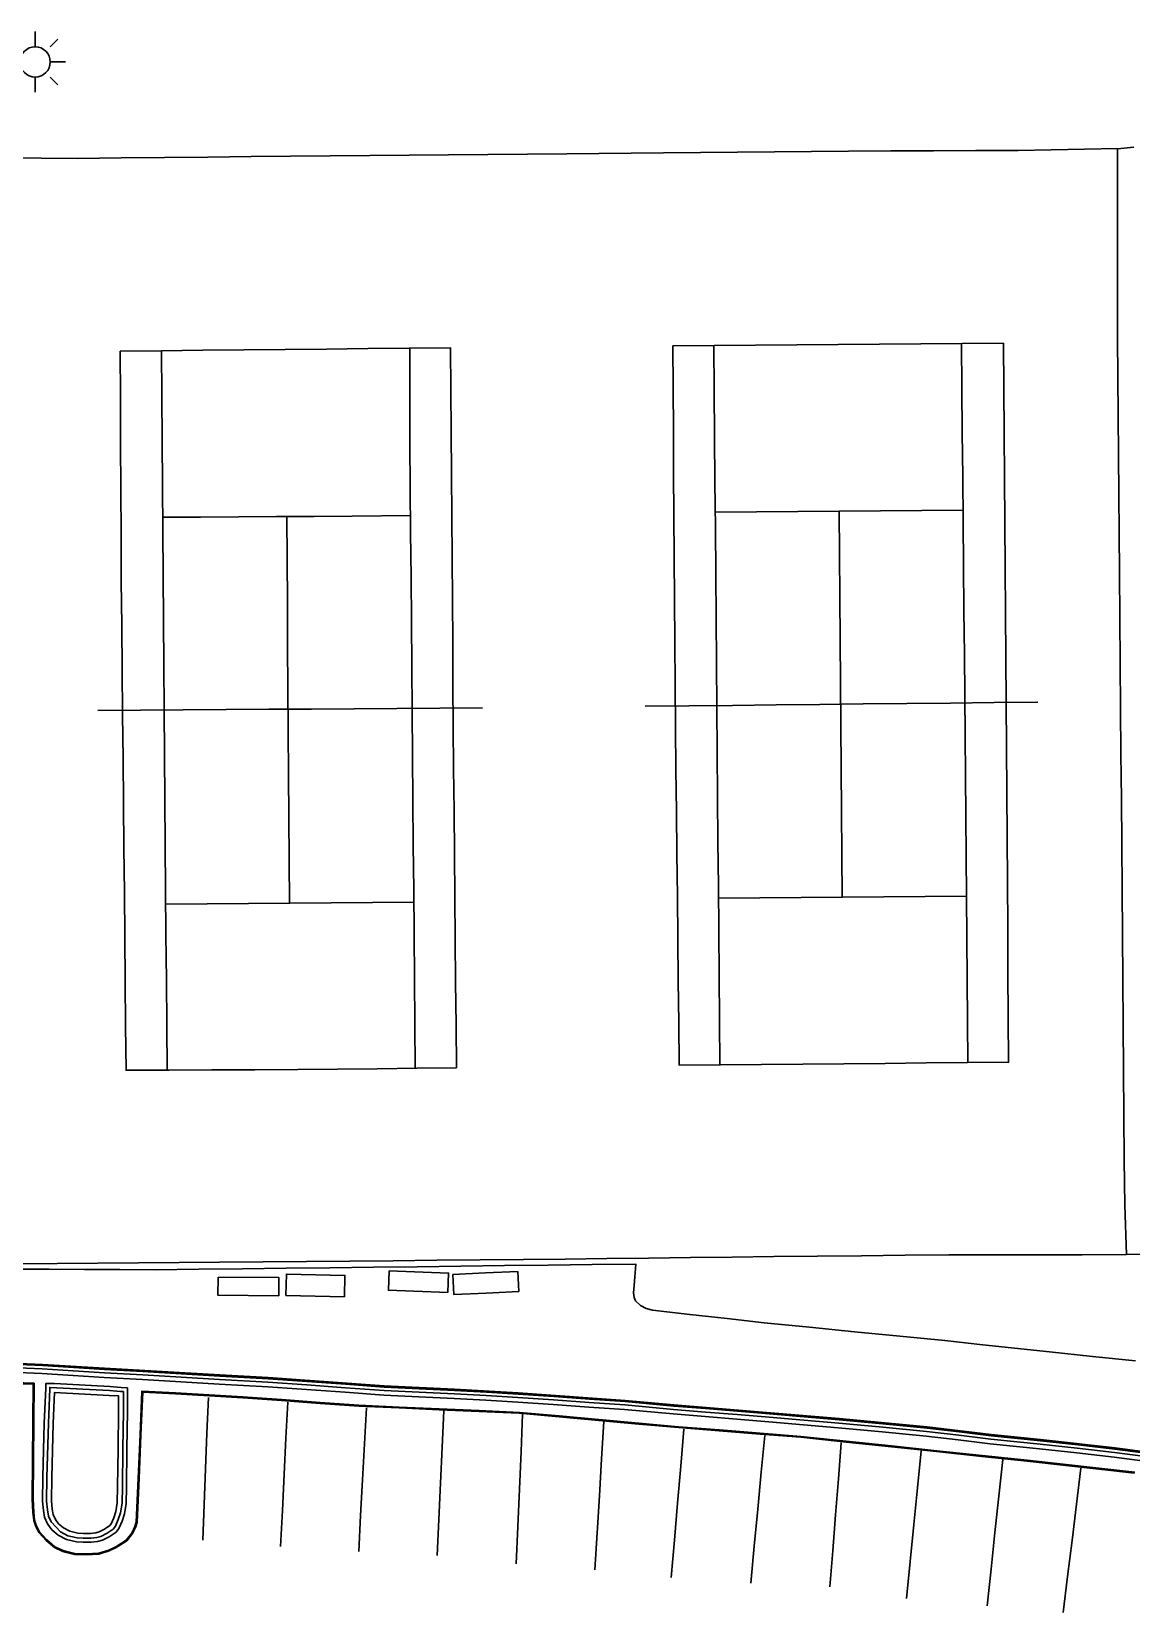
# Model space of a CAD drawing. Header units: feet. Extents: x 3174203 to 3175581, y 1715832 to 1717426.
# Drawn here: x 3174310.2 to 3174429.3, y 1716020.9 to 1716192 of the extents above; entities that cross this region are included whole.
import ezdxf

# ---------------------------------------------------------------- set-up
doc = ezdxf.new("R2010")
doc.units = ezdxf.units.FT
doc.header["$MEASUREMENT"] = 0
for name, color, linetype, lineweight in [('BACK_OF_CURB', 5, 'Continuous', 30), ('BOTTOM_OF_CURB', 3, 'Continuous', 30), ('FOOT_PATH', 2, 'Continuous', 30), ('GUTTER', 30, 'Continuous', 30), ('LIGHT_POLE', 5, 'Continuous', 30), ('TOP_OF_CURB', 1, 'Continuous', 30)]:
    doc.layers.add(name, color=color, linetype=linetype, lineweight=lineweight)
for name, color, linetype, lineweight, true_color in [('FENCE', 201, 'Continuous', 30, 0xe39cff), ('MISCELLANEOUS', 225, 'Continuous', 30, 0x9c5f7c), ('PARKING_PAINT_STRIPE', 254, 'Continuous', 30, 0xffbaf6), ('PAVED_PARKING', 191, 'Continuous', 30, 0xbaa8ff), ('TENNIS_COURT', 254, 'Continuous', 30, 0xceffb5)]:
    doc.layers.add(name, color=color, linetype=linetype, lineweight=lineweight, true_color=true_color)

# ---------------------------------------------------------------- blocks, each defined once
blk = doc.blocks.new('SYM205')
at = {"lineweight": -2}
for p, q in [((-0.25, 0.25), (-0.375, 0.375)), ((0, 0.25), (0, 0.5)), ((0.25, 0.25), (0.375, 0.375)), ((0.25, 0), (0.5, 0)), ((-0.25, -0.25), (-0.375, -0.375)), ((0, -0.25), (0, -0.5)), ((0.25, -0.25), (0.375, -0.375))]:
    blk.add_line(p, q, dxfattribs=at)
at = {"lineweight": -2, "flags": 128}
blk.add_lwpolyline([(-0.5, 0), (-0.25, 0, 1), (0.25, 0, 1), (-0.25, 0)], format="xyb", dxfattribs=at)
blk = doc.blocks.new('SYM205_1')
at = {"layer": 'LIGHT_POLE', "ltscale": 0.25, "xscale": 26.246667, "yscale": 26.246667, "zscale": 26.246667}
blk.add_blockref('SYM205', (0, 0), dxfattribs=at)
blk = doc.blocks.new('SYM003')
at = {"layer": 'LIGHT_POLE', "ltscale": 0.25, "xscale": 0.5, "yscale": 0.5, "zscale": 0.5}
blk.add_blockref('SYM205_1', (0, 0), dxfattribs=at)

msp = doc.modelspace()

# ---------------------------------------------------------------- linework, layer by layer
at = {"layer": 'BACK_OF_CURB'}
msp.add_polyline3d([(3174308.007993, 1716047.751223, 5244.161), (3174311.398484, 1716047.60827, 5244.144), (3174314.767908, 1716047.404396, 5244.129), (3174318.128447, 1716047.20106, 5244.108), (3174322.283331, 1716046.959096, 5244.049), (3174326.439193, 1716046.717075, 5243.997032), (3174330.593259, 1716046.475158, 5243.949532), (3174335.844871, 1716046.191213, 5243.895146), (3174340.040945, 1716045.888122, 5243.848339), (3174344.229206, 1716045.585596, 5243.802957), (3174348.407091, 1716045.283819, 5243.758421), (3174352.207885, 1716045.10095, 5243.721363), (3174356.022812, 1716044.917402, 5243.688195), (3174359.46745, 1716044.721782, 5243.654068), (3174362.913963, 1716044.526056, 5243.615503), (3174366.774269, 1716044.256477, 5243.57142), (3174370.628963, 1716043.98729, 5243.523), (3174374.493016, 1716043.71745, 5243.471715), (3174379.768436, 1716043.23398, 5243.406725), (3174383.212002, 1716042.949056, 5243.360293), (3174386.659379, 1716042.663817, 5243.31322), (3174390.106773, 1716042.378576, 5243.26962), (3174393.875738, 1716042.066594, 5243.226345), (3174397.650094, 1716041.754166, 5243.187096), (3174402.411839, 1716041.299861, 5243.138344), (3174407.178289, 1716040.845107, 5243.09334), (3174410.657617, 1716040.430633, 5243.060523), (3174414.119585, 1716040.018227, 5243.030036), (3174419.456355, 1716039.473963, 5242.978758), (3174423.491445, 1716039.019665, 5242.942724), (3174427.530776, 1716038.56489, 5242.902988), (3174431.699685, 1716038.009455, 5242.858392)], dxfattribs=at)
msp.add_polyline3d([(3174318.619458, 1716044.390178, 5244.046639), (3174319.638198, 1716044.32122, 5244.036673), (3174319.638198, 1716042.696171, 5244.054117), (3174319.58782, 1716038.591612, 5244.1004), (3174319.537467, 1716034.489184, 5244.143), (3174319.487525, 1716032.764341, 5244.161), (3174319.345475, 1716031.80834, 5244.188), (3174319.119026, 1716031.128712, 5244.225), (3174318.844016, 1716030.494731, 5244.27), (3174318.701853, 1716030.311875, 5244.042442), (3174318.134677, 1716029.926035, 5244.041749), (3174317.531512, 1716029.61226, 5244.041749), (3174317.188676, 1716029.514266, 5244.067282), (3174316.61211, 1716029.454182, 5244.20712), (3174315.834281, 1716029.454182, 5244.208), (3174315.24752, 1716029.49165, 5244.184), (3174314.353636, 1716029.697087, 5244.144), (3174313.665452, 1716030.064271, 5244.202399), (3174313.144229, 1716030.496953, 5244.252965), (3174312.810693, 1716030.970556, 5244.216945), (3174312.573085, 1716031.489186, 5244.23), (3174312.467823, 1716032.074221, 5244.183), (3174312.37397, 1716032.972899, 5244.139), (3174312.417319, 1716035.502643, 5244.121), (3174312.573017, 1716041.358287, 5244.111882), (3174312.692443, 1716044.686219, 5244.109508)], close=True, dxfattribs=at)
at = {"layer": 'BOTTOM_OF_CURB'}
msp.add_polyline3d([(3174307.971519, 1716046.886148, 5243.719), (3174311.354096, 1716046.743529, 5243.778), (3174314.715614, 1716046.540133, 5243.744), (3174318.077131, 1716046.336738, 5243.739513), (3174322.232993, 1716046.094717, 5243.736), (3174326.388855, 1716045.852696, 5243.744), (3174330.544716, 1716045.610674, 5243.631), (3174335.790304, 1716045.327056, 5243.571304), (3174339.978566, 1716045.024529, 5243.520824), (3174344.166827, 1716044.722002, 5243.471006), (3174348.355089, 1716044.419476, 5243.424874), (3174352.166275, 1716044.236107, 5243.3865), (3174355.97746, 1716044.052739, 5243.351328), (3174359.418358, 1716043.857332, 5243.315217), (3174362.859256, 1716043.661924, 5243.274656), (3174366.713951, 1716043.392737, 5243.228323), (3174370.568645, 1716043.12355, 5243.177591), (3174374.423339, 1716042.854363, 5243.122835), (3174379.693227, 1716042.371401, 5243.047897), (3174383.140605, 1716042.086162, 5242.999304), (3174386.587983, 1716041.800922, 5242.955248), (3174390.035361, 1716041.515683, 5242.915395), (3174393.80431, 1716041.203702, 5242.872597), (3174397.57326, 1716040.891722, 5242.833746), (3174402.329605, 1716040.437932, 5242.789156), (3174407.08595, 1716039.984142, 5242.748814), (3174410.555198, 1716039.570869, 5242.723), (3174414.024446, 1716039.157595, 5242.604), (3174419.363994, 1716038.613048, 5242.585), (3174423.394575, 1716038.159258, 5242.556639), (3174427.425156, 1716037.705468, 5242.524813), (3174431.585337, 1716037.151195, 5242.488097)], dxfattribs=at)
msp.add_polyline3d([(3174318.681443, 1716045.3574, 5243.79053), (3174319.925609, 1716045.238859, 5243.785576), (3174320.606938, 1716045.187213, 5243.788102), (3174320.606938, 1716042.690226, 5243.789477), (3174320.556487, 1716038.579722, 5243.793703), (3174320.506035, 1716034.469219, 5243.799052), (3174320.454195, 1716032.678832, 5243.801951), (3174320.291268, 1716031.582327, 5243.806637), (3174320.024661, 1716030.782175, 5243.813638), (3174319.683997, 1716029.99684, 5243.821583), (3174319.372955, 1716029.596764, 5243.824), (3174318.63238, 1716029.092965, 5243.830164), (3174317.891804, 1716028.707706, 5243.83656), (3174317.373402, 1716028.55953, 5243.843196), (3174316.662449, 1716028.485442, 5243.84941), (3174315.803382, 1716028.485442, 5243.852885), (3174315.107241, 1716028.529895, 5243.852001), (3174314.01119, 1716028.781795, 5243.846707), (3174313.122499, 1716029.255959, 5243.838679), (3174312.426359, 1716029.833846, 5243.830913), (3174311.967202, 1716030.485822, 5243.821204), (3174311.641349, 1716031.197069, 5243.812677), (3174311.508045, 1716031.93795, 5243.808551), (3174311.404365, 1716032.930732, 5243.807206), (3174311.448799, 1716035.523817, 5243.808), (3174311.604783, 1716041.39021, 5243.811962), (3174311.752898, 1716045.153889, 5243.816833), (3174311.773937, 1716045.672434, 5243.82956), (3174312.715646, 1716045.657688, 5243.821938)], close=True, dxfattribs=at)
at = {"layer": 'FENCE'}
for points in [[(3174308.619378, 1716058.602733, 5244.315), (3174313.012558, 1716058.643531, 5244.264), (3174317.405738, 1716058.684329, 5244.208417), (3174321.798918, 1716058.725127, 5244.154425), (3174326.192098, 1716058.765925, 5244.10956), (3174330.585278, 1716058.806723, 5244.066829), (3174335.285806, 1716058.845611, 5244.029361), (3174339.986334, 1716058.8845, 5243.992985), (3174344.686861, 1716058.923388, 5243.954975), (3174349.387389, 1716058.962277, 5243.913426), (3174354.087917, 1716059.001165, 5243.87125), (3174358.788444, 1716059.040054, 5243.82875), (3174363.488972, 1716059.078942, 5243.791121), (3174368.005612, 1716059.13219, 5243.75517), (3174372.522253, 1716059.185439, 5243.72225), (3174377.038893, 1716059.238687, 5243.685131), (3174381.555534, 1716059.291936, 5243.644514), (3174386.072175, 1716059.345184, 5243.600125), (3174390.588815, 1716059.398432, 5243.556398), (3174395.327866, 1716059.447334, 5243.514515), (3174400.066917, 1716059.496236, 5243.476847), (3174404.805968, 1716059.545137, 5243.443499), (3174409.545018, 1716059.594039, 5243.414746), (3174414.352096, 1716059.599744, 5243.381898), (3174419.159173, 1716059.605449, 5243.34489), (3174423.966251, 1716059.611154, 5243.304), (3174428.773328, 1716059.61686, 5243.282), (3174428.580654, 1716064.971178, 5243.273), (3174428.541142, 1716069.851966, 5243.31), (3174428.501629, 1716074.732755, 5243.343485), (3174428.462117, 1716079.613543, 5243.372753), (3174428.422604, 1716084.494331, 5243.39729), (3174428.383092, 1716089.375119, 5243.425148), (3174428.343579, 1716094.255907, 5243.456317), (3174428.304067, 1716099.136695, 5243.48809), (3174428.264554, 1716104.017483, 5243.523212), (3174428.221647, 1716108.918783, 5243.55875), (3174428.17874, 1716113.820083, 5243.59), (3174428.135833, 1716118.721382, 5243.61675), (3174428.092926, 1716123.622682, 5243.64575), (3174428.050019, 1716128.523981, 5243.67725), (3174428.007112, 1716133.425281, 5243.708389), (3174427.973982, 1716137.660122, 5243.73225), (3174427.940851, 1716141.894962, 5243.756576), (3174427.90772, 1716146.129803, 5243.784142), (3174427.87459, 1716150.364643, 5243.812288), (3174427.841459, 1716154.599484, 5243.843548), (3174427.808328, 1716158.834324, 5243.872692), (3174427.805974, 1716162.93011, 5243.897), (3174427.80362, 1716167.025896, 5243.925881), (3174427.801265, 1716171.121682, 5243.958917), (3174427.798911, 1716175.217468, 5243.99272), (3174427.796557, 1716179.313254, 5244.03082), (3174424.21334, 1716179.242907, 5244.06353), (3174420.630124, 1716179.172559, 5244.098426), (3174417.046907, 1716179.102212, 5244.135046), (3174412.457086, 1716179.086053, 5244.178), (3174407.867264, 1716179.069894, 5244.217875), (3174403.277443, 1716179.053734, 5244.253229), (3174398.687622, 1716179.037575, 5244.286042), (3174394.675996, 1716178.999944, 5244.31375), (3174390.66437, 1716178.962313, 5244.34), (3174386.652744, 1716178.924682, 5244.3705), (3174382.641118, 1716178.887051, 5244.400625), (3174378.629492, 1716178.84942, 5244.432416), (3174375.14324, 1716178.809368, 5244.460633), (3174371.656989, 1716178.769315, 5244.492272), (3174368.170737, 1716178.729262, 5244.524304), (3174363.904834, 1716178.692935, 5244.562801), (3174359.638932, 1716178.656608, 5244.597938), (3174355.37303, 1716178.620282, 5244.631516), (3174351.107128, 1716178.583955, 5244.668), (3174346.841225, 1716178.547628, 5244.70321), (3174342.557043, 1716178.507885, 5244.739), (3174338.272861, 1716178.468143, 5244.7725), (3174333.988678, 1716178.428401, 5244.805467), (3174329.297345, 1716178.382468, 5244.843867), (3174324.606012, 1716178.336536, 5244.883333), (3174319.914678, 1716178.290603, 5244.918825), (3174315.223345, 1716178.244671, 5244.953584), (3174311.26104, 1716178.280338, 5244.979437), (3174307.298735, 1716178.316006, 5245.001)], [(3174427.79658, 1716179.272709, 5244.021), (3174429.573545, 1716179.466454, 5244.008635)], [(3174433.733172, 1716059.69792, 5243.208125), (3174428.772963, 1716059.62702, 5243.257)]]:
    msp.add_polyline3d(points, dxfattribs=at)
at = {"layer": 'FOOT_PATH'}
for points in [[(3174429.767471, 1716048.126416, 5243.064408), (3174425.104594, 1716048.606874, 5243.103319), (3174420.441716, 1716049.087332, 5243.14295), (3174416.664814, 1716049.495933, 5243.178348), (3174412.887912, 1716049.904533, 5243.21775), (3174409.11101, 1716050.313133, 5243.261677), (3174404.223685, 1716050.792776, 5243.3145), (3174399.336361, 1716051.272419, 5243.368762), (3174394.449037, 1716051.752063, 5243.423752), (3174389.561712, 1716052.231706, 5243.474592), (3174385.528997, 1716052.690838, 5243.512258), (3174381.496283, 1716053.149969, 5243.549108), (3174377.463568, 1716053.609101, 5243.582764), (3174376.785746, 1716053.791667, 5243.591), (3174376.160064, 1716054.104638, 5243.602), (3174375.612593, 1716054.626255, 5243.619), (3174375.456172, 1716054.991387, 5243.627), (3174375.404032, 1716055.486923, 5243.635), (3174375.456172, 1716056.269349, 5243.642188), (3174375.638663, 1716058.590545, 5243.653819), (3174370.907055, 1716058.535049, 5243.702039), (3174366.175448, 1716058.479553, 5243.749565), (3174361.44384, 1716058.424057, 5243.793266), (3174356.712233, 1716058.368561, 5243.837063), (3174351.980625, 1716058.313066, 5243.879922), (3174347.249017, 1716058.25757, 5243.918), (3174342.51741, 1716058.202074, 5243.952875), (3174337.785802, 1716058.146578, 5243.99275), (3174333.054195, 1716058.091082, 5244.029125), (3174328.322587, 1716058.035586, 5244.069342), (3174323.59098, 1716057.98009, 5244.113964), (3174319.767029, 1716057.997206, 5244.151374), (3174315.943079, 1716058.014321, 5244.193338), (3174312.119128, 1716058.031437, 5244.24), (3174308.295178, 1716058.048552, 5244.293)], [(3174304.620714, 1716048.026822, 5244.158), (3174311.405285, 1716047.740764, 5244.152), (3174318.13631, 1716047.33349, 5244.109), (3174330.600696, 1716046.607612, 5243.966), (3174335.853231, 1716046.323618, 5243.90537), (3174348.415059, 1716045.416252, 5243.764628), (3174356.029761, 1716045.049884, 5243.681894), (3174362.922346, 1716044.658456, 5243.604901), (3174374.503692, 1716043.84969, 5243.474361), (3174379.77996, 1716043.366143, 5243.414), (3174397.661866, 1716041.886308, 5243.156), (3174407.192437, 1716040.977022, 5243.107), (3174414.134162, 1716040.150092, 5243.033458), (3174419.470506, 1716039.60587, 5242.980113), (3174427.546959, 1716038.696569, 5242.90364), (3174435.862116, 1716037.588718, 5242.821)]]:
    msp.add_polyline3d(points, dxfattribs=at)
at = {"layer": 'GUTTER'}
msp.add_polyline3d([(3174305.944796, 1716045.860149, 5243.724), (3174310.5035, 1716045.701322, 5243.811), (3174310.470559, 1716041.521593, 5243.793), (3174310.437619, 1716037.341863, 5243.768539), (3174310.404679, 1716033.162133, 5243.745277), (3174310.456519, 1716031.761867, 5243.739), (3174310.5602, 1716030.880217, 5243.732992), (3174310.767561, 1716030.231946, 5243.730736), (3174311.078603, 1716029.609605, 5243.733295), (3174311.869167, 1716028.761991, 5243.744), (3174312.750451, 1716028.009996, 5243.753308), (3174313.631736, 1716027.595102, 5243.758), (3174313.890937, 1716027.517309, 5243.758), (3174314.901823, 1716027.283932, 5243.758), (3174316.120069, 1716027.23207, 5243.757091), (3174317.493836, 1716027.309863, 5243.752), (3174318.582482, 1716027.646964, 5243.744), (3174319.334166, 1716028.009996, 5243.738323), (3174320.474652, 1716028.73606, 5243.732566), (3174321.070815, 1716029.488055, 5243.732207), (3174321.407776, 1716030.214119, 5243.73578), (3174321.563297, 1716030.680874, 5243.741793), (3174321.765798, 1716035.405152, 5243.797), (3174321.968299, 1716040.12943, 5243.923), (3174322.1708, 1716044.853708, 5243.634), (3174325.814739, 1716044.64572, 5243.616), (3174329.458678, 1716044.437733, 5243.58634), (3174333.102617, 1716044.229746, 5243.552613), (3174337.291824, 1716043.926274, 5243.510247), (3174341.481031, 1716043.622802, 5243.466744), (3174345.670238, 1716043.31933, 5243.424691), (3174350.013481, 1716043.126469, 5243.385115), (3174354.356723, 1716042.933609, 5243.344253), (3174358.699966, 1716042.740748, 5243.299779), (3174363.043208, 1716042.547887, 5243.254), (3174367.351621, 1716042.16095, 5243.304), (3174371.660033, 1716041.774013, 5243.143), (3174375.968446, 1716041.387076, 5243.108), (3174380.276858, 1716041.000139, 5243.056821), (3174384.694081, 1716040.650073, 5243.00224), (3174389.111304, 1716040.300006, 5242.946931), (3174393.528527, 1716039.94994, 5242.895194), (3174398.429701, 1716039.432052, 5242.84153), (3174403.330874, 1716038.914164, 5242.791438), (3174408.232048, 1716038.396276, 5242.739625), (3174413.133221, 1716037.878388, 5242.685508), (3174418.034395, 1716037.3605, 5242.635994), (3174421.911986, 1716036.930818, 5242.601), (3174425.789578, 1716036.501136, 5242.563963), (3174429.667169, 1716036.071453, 5242.52974)], dxfattribs=at)
at = {"layer": 'MISCELLANEOUS', "extrusion": (-0.0103465702750643, 0.9999464728091915, 9.4636496e-09), "elevation": 1683183.185476, "flags": 128}
msp.add_lwpolyline([(-3192005.219173, 5243.680071), (-3192000.492814, 5243.727008), (-3191995.766454, 5243.769821), (-3191991.040095, 5243.810696), (-3191986.313736, 5243.854821), (-3191981.587376, 5243.894321), (-3191976.861017, 5243.930821), (-3191972.134658, 5243.962394), (-3191967.408298, 5243.989392), (-3191962.681939, 5244.012071)], dxfattribs=at)
at = {"layer": 'MISCELLANEOUS', "extrusion": (-0.0064375471453662, 0.999979278778691, 1.63717557e-08), "elevation": 1695648.129535, "flags": 128}
msp.add_lwpolyline([(-3185340.865307, 5244.187239), (-3185336.237184, 5244.221489), (-3185331.609061, 5244.256131), (-3185326.980939, 5244.291333), (-3185322.352816, 5244.327706), (-3185317.724694, 5244.36351), (-3185313.096571, 5244.396239), (-3185308.468448, 5244.433464), (-3185303.840326, 5244.47126), (-3185299.212203, 5244.512239)], dxfattribs=at)
at = {"layer": 'MISCELLANEOUS'}
msp.add_polyline3d([(3174362.865492, 1716057.796929, 5243.805486), (3174362.968783, 1716055.626926, 5243.804925), (3174359.462852, 1716055.460046, 5243.811763), (3174355.956922, 1716055.293166, 5243.818805), (3174355.853631, 1716057.463168, 5243.818075), (3174359.359562, 1716057.630048, 5243.811402)], close=True, dxfattribs=at)
for points in [[(3174337.75838, 1716055.205143, 5243.987165), (3174337.813486, 1716057.520556, 5243.971), (3174344.145549, 1716057.369854, 5243.953), (3174344.090443, 1716055.054442, 5243.909)], [(3174348.931502, 1716057.854912, 5243.891267), (3174348.855225, 1716055.769132, 5243.891269), (3174355.292601, 1716055.533715, 5243.865733), (3174355.368878, 1716057.619495, 5243.865731)], [(3174330.417559, 1716057.177508, 5244.042301), (3174330.402394, 1716055.220335, 5244.042299), (3174336.990942, 1716055.169282, 5244.015699), (3174337.006108, 1716057.126455, 5244.015701)]]:
    msp.add_3dface(points, dxfattribs=at)
at = {"layer": 'PARKING_PAINT_STRIPE', "extrusion": (-0.9992359141039884, 0.0390843698268159, 8.52094944e-08), "elevation": -3104833.403467, "flags": 128}
msp.add_lwpolyline([(-1838799.605028, 5243.867561), (-1838795.745838, 5243.874811), (-1838791.886648, 5243.884328), (-1838788.027458, 5243.894675), (-1838784.168268, 5243.909561)], dxfattribs=at)
at = {"layer": 'PARKING_PAINT_STRIPE', "extrusion": (0.9987526057476657, -0.04993227926149, 2.64952813e-08), "elevation": 3084692.342912, "flags": 128}
msp.add_lwpolyline([(1872405.013819, 5243.43327), (1872401.100668, 5243.446895), (1872397.187517, 5243.46158), (1872393.274366, 5243.480897), (1872389.361215, 5243.50427)], dxfattribs=at)
at = {"layer": 'PARKING_PAINT_STRIPE', "extrusion": (0.9986059265793269, -0.0527844996247472, 9.43097179e-08), "elevation": 3079340.729664, "flags": 128}
msp.add_lwpolyline([(1881191.464612, 5243.182588), (1881195.359716, 5243.169338), (1881199.25482, 5243.156338), (1881203.149924, 5243.144838), (1881207.045028, 5243.130588)], dxfattribs=at)
at = {"layer": 'PARKING_PAINT_STRIPE', "extrusion": (-0.9989066171730765, 0.0467500820088933, 5.38717203e-08), "elevation": -3090658.948414, "flags": 128}
msp.add_lwpolyline([(-1862567.770097, 5243.509499), (-1862563.849848, 5243.512562), (-1862559.929599, 5243.516591), (-1862556.00935, 5243.525013), (-1862552.089101, 5243.537499)], dxfattribs=at)
at = {"layer": 'PARKING_PAINT_STRIPE', "extrusion": (-0.9990984322646008, 0.042453770697249, 4.47626862e-08), "elevation": -3098649.020434, "flags": 128}
msp.add_lwpolyline([(-1849242.707037, 5243.432704), (-1849246.758878, 5243.419009), (-1849250.81072, 5243.409175), (-1849254.862561, 5243.400035), (-1849258.914402, 5243.394704)], dxfattribs=at)
at = {"layer": 'PARKING_PAINT_STRIPE', "extrusion": (-0.9980576914380453, 0.0622964249484554, 3.74026355e-08), "elevation": -3061303.338797, "flags": 128}
msp.add_lwpolyline([(-1910460.491911, 5243.259501), (-1910456.474675, 5243.269438), (-1910452.457439, 5243.280752), (-1910448.440204, 5243.295154), (-1910444.422968, 5243.312501)], dxfattribs=at)
at = {"layer": 'PARKING_PAINT_STRIPE', "extrusion": (0.9964857505706584, -0.0837624552507306, 2.79157371e-08), "elevation": 3019485.492006, "flags": 128}
msp.add_lwpolyline([(1975887.970429, 5243.047709), (1975891.997073, 5243.012982), (1975896.023718, 5242.982957), (1975900.050362, 5242.953771), (1975904.077006, 5242.924709)], dxfattribs=at)
at = {"layer": 'PARKING_PAINT_STRIPE', "extrusion": (0.9955806445597225, -0.0939104902449388, 5.21917365e-08), "elevation": 2999206.6824, "flags": 128}
msp.add_lwpolyline([(2006564.752834, 5242.740466), (2006560.738795, 5242.762044), (2006556.724757, 5242.780119), (2006552.710718, 5242.797555), (2006548.69668, 5242.811466)], dxfattribs=at)
at = {"layer": 'PARKING_PAINT_STRIPE', "extrusion": (-0.9969262244188731, 0.0783460469067001, 1.536227325e-07), "elevation": -3030195.616775, "flags": 128}
msp.add_lwpolyline([(-1959450.430397, 5243.367507), (-1959454.337302, 5243.349077), (-1959458.244208, 5243.333794), (-1959462.151114, 5243.319082), (-1959466.05802, 5243.307507)], dxfattribs=at)
at = {"layer": 'PARKING_PAINT_STRIPE', "extrusion": (-0.9950148566124639, 0.0997268024177822, 4.93799967e-08), "elevation": -2987446.661073, "flags": 128}
msp.add_lwpolyline([(-2024057.09614, 5242.89652), (-2024053.087055, 5242.928833), (-2024049.077971, 5242.961484), (-2024045.068886, 5242.997676), (-2024041.059801, 5243.03452)], dxfattribs=at)
at = {"layer": 'PARKING_PAINT_STRIPE', "extrusion": (0.9944079025587068, -0.1056074018655483, 4.22580833e-08), "elevation": 2975437.48161, "flags": 128}
msp.add_lwpolyline([(2041682.956067, 5242.524264), (2041678.977679, 5242.575889), (2041674.999291, 5242.624264), (2041671.020903, 5242.673639), (2041667.042516, 5242.726264)], dxfattribs=at)
at = {"layer": 'PARKING_PAINT_STRIPE', "extrusion": (0.992633886589046, -0.1211526607017973, 6.6023144e-09), "elevation": 2943138.281235, "flags": 128}
msp.add_lwpolyline([(2087970.162719, 5242.738568), (2087974.08941, 5242.697318), (2087978.0161, 5242.658068), (2087981.942791, 5242.614568), (2087985.869481, 5242.575568)], dxfattribs=at)
at = {"layer": 'PAVED_PARKING'}
msp.add_polyline3d([(3174305.941314, 1716045.76021, 5243.724), (3174310.402736, 1716045.604772, 5243.811), (3174310.370563, 1716041.522381, 5243.793), (3174310.337622, 1716037.342651, 5243.768539), (3174310.304665, 1716033.160676, 5243.745277), (3174310.356736, 1716031.754165, 5243.739), (3174310.462012, 1716030.858948, 5243.732992), (3174310.674664, 1716030.194136, 5243.730736), (3174310.995615, 1716029.551969, 5243.733295), (3174311.799923, 1716028.689618, 5243.744), (3174312.695734, 1716027.925228, 5243.753308), (3174313.595869, 1716027.50146, 5243.758), (3174313.86529, 1716027.4206, 5243.758), (3174314.888334, 1716027.184415, 5243.758), (3174316.120771, 1716027.13195, 5243.757091), (3174317.511717, 1716027.210715, 5243.752), (3174318.619221, 1716027.553656, 5243.744), (3174319.382929, 1716027.922495, 5243.738323), (3174320.542556, 1716028.660744, 5243.732566), (3174321.156536, 1716029.435213, 5243.732207), (3174321.500863, 1716030.177147, 5243.73578), (3174321.662605, 1716030.662574, 5243.741793), (3174321.865707, 1716035.400869, 5243.797), (3174322.068208, 1716040.125147, 5243.923), (3174322.266365, 1716044.74809, 5243.634), (3174325.809041, 1716044.545883, 5243.616), (3174329.45298, 1716044.337896, 5243.58634), (3174333.096155, 1716044.129952, 5243.552613), (3174337.284599, 1716043.826536, 5243.510247), (3174341.473806, 1716043.523064, 5243.466744), (3174345.664406, 1716043.219491, 5243.424691), (3174350.009044, 1716043.026568, 5243.385115), (3174354.352287, 1716042.833707, 5243.344253), (3174358.69553, 1716042.640846, 5243.299779), (3174363.036514, 1716042.448086, 5243.254), (3174367.342676, 1716042.061351, 5243.304), (3174371.651088, 1716041.674414, 5243.143), (3174375.959501, 1716041.287477, 5243.108), (3174380.268435, 1716040.900493, 5243.056821), (3174384.686181, 1716040.550385, 5243.00224), (3174389.103404, 1716040.200319, 5242.946931), (3174393.519322, 1716039.850356, 5242.895194), (3174398.419193, 1716039.332605, 5242.84153), (3174403.320366, 1716038.814718, 5242.791438), (3174408.22154, 1716038.29683, 5242.739625), (3174413.122713, 1716037.778942, 5242.685508), (3174418.023634, 1716037.261081, 5242.635994), (3174421.900973, 1716036.831426, 5242.601), (3174425.778564, 1716036.401744, 5242.563963), (3174429.656156, 1716035.972062, 5242.52974)], dxfattribs=at)
at = {"layer": 'TENNIS_COURT', "extrusion": (0.9999763349351157, 0.0068796489541431, 3.36246282e-08), "elevation": 3186069.171172, "flags": 128}
msp.add_lwpolyline([(1694218.704805, 5244.10587), (1694223.352681, 5244.135182), (1694228.000558, 5244.16712), (1694232.648434, 5244.20287), (1694237.296311, 5244.23787), (1694241.944187, 5244.270057), (1694246.592064, 5244.29812), (1694251.23994, 5244.32187), (1694255.887817, 5244.349807), (1694260.535693, 5244.38087)], dxfattribs=at)
at = {"layer": 'TENNIS_COURT', "extrusion": (0.0078026245715729, -0.9999695590615706, 5.6619495e-08), "elevation": -1691319.197217, "flags": 128}
msp.add_lwpolyline([(3187678.013433, 5244.208762), (3187682.485007, 5244.166762), (3187686.956581, 5244.125512), (3187691.428155, 5244.086574), (3187695.899729, 5244.049902), (3187700.371303, 5244.009012), (3187704.842878, 5243.963762)], dxfattribs=at)
at = {"layer": 'TENNIS_COURT', "extrusion": (0.9999672835520313, 0.0080889941013122, 1.992098e-10), "elevation": 3188175.658802, "flags": 128}
msp.add_lwpolyline([(1690364.464662, 5243.717365), (1690369.10655, 5243.747052), (1690373.748438, 5243.780115), (1690378.390326, 5243.80924), (1690383.032214, 5243.835615), (1690387.674102, 5243.858927), (1690392.31599, 5243.886287), (1690396.957878, 5243.917615), (1690401.599766, 5243.950115), (1690406.241654, 5243.982365)], dxfattribs=at)
at = {"layer": 'TENNIS_COURT', "extrusion": (-0.0070990076965892, 0.9999748017273853, 8.8379647e-09), "elevation": 1693519.977505, "flags": 128}
msp.add_lwpolyline([(-3186487.201056, 5243.809033), (-3186491.676327, 5243.777033), (-3186496.151597, 5243.744533), (-3186500.626868, 5243.709783), (-3186505.102138, 5243.672112), (-3186509.577409, 5243.631505), (-3186514.052679, 5243.588033)], dxfattribs=at)
at = {"layer": 'TENNIS_COURT', "extrusion": (-0.0091475450165385, 0.999958160334806, 2.61668253e-08), "elevation": 1686988.446579, "flags": 128}
msp.add_lwpolyline([(-3189890.016347, 5244.279857), (-3189894.493065, 5244.247857), (-3189898.969783, 5244.212857), (-3189903.446501, 5244.173357), (-3189907.92322, 5244.136607), (-3189912.399938, 5244.097857), (-3189916.876656, 5244.056857)], dxfattribs=at)
at = {"layer": 'TENNIS_COURT'}
for points in [[(3174379.653638, 1716157.969874, 5244.247), (3174379.684312, 1716153.384662, 5244.224), (3174379.714986, 1716148.799451, 5244.188683), (3174379.745659, 1716144.214239, 5244.15678), (3174379.776333, 1716139.629028, 5244.12844), (3174379.807007, 1716135.043816, 5244.102563), (3174379.83768, 1716130.458605, 5244.07225), (3174379.868354, 1716125.873393, 5244.044), (3174379.899028, 1716121.288182, 5244.014), (3174379.929702, 1716116.70297, 5243.985235), (3174379.983515, 1716112.128532, 5243.958), (3174380.037328, 1716107.554094, 5243.927), (3174380.091141, 1716102.979656, 5243.89425), (3174380.144954, 1716098.405218, 5243.861391), (3174380.198768, 1716093.83078, 5243.831813), (3174380.252581, 1716089.256341, 5243.803764), (3174380.306394, 1716084.681903, 5243.772029), (3174380.360207, 1716080.107465, 5243.739635), (3174384.815629, 1716080.148886, 5243.7055), (3174389.271052, 1716080.190307, 5243.66775), (3174393.726474, 1716080.231728, 5243.633707), (3174398.181897, 1716080.273149, 5243.603373), (3174402.637319, 1716080.314569, 5243.570272), (3174407.092741, 1716080.35599, 5243.532977), (3174411.548164, 1716080.397411, 5243.491), (3174416.003586, 1716080.438832, 5243.457), (3174415.974801, 1716085.30753, 5243.486), (3174415.946015, 1716090.176229, 5243.522202), (3174415.917229, 1716095.044928, 5243.554677), (3174415.888443, 1716099.913626, 5243.585804), (3174415.859658, 1716104.782325, 5243.615), (3174415.830872, 1716109.651023, 5243.648268), (3174415.792296, 1716114.509765, 5243.67975), (3174415.753721, 1716119.368507, 5243.70725), (3174415.715145, 1716124.227248, 5243.737), (3174415.67657, 1716129.08599, 5243.7695), (3174415.637994, 1716133.944731, 5243.799), (3174415.599419, 1716138.803473, 5243.828), (3174415.560843, 1716143.662215, 5243.861), (3174415.522267, 1716148.520956, 5243.891), (3174415.483692, 1716153.379698, 5243.921461), (3174415.445116, 1716158.23844, 5243.956419), (3174410.971182, 1716158.204869, 5243.986849), (3174406.497247, 1716158.171298, 5244.021625), (3174402.023312, 1716158.137727, 5244.05625), (3174397.549377, 1716158.104157, 5244.091068), (3174393.075443, 1716158.070586, 5244.128298), (3174388.601508, 1716158.037015, 5244.166823), (3174384.127573, 1716158.003445, 5244.209)], [(3174319.809991, 1716157.380659, 5244.777), (3174319.836434, 1716152.405362, 5244.743), (3174319.862876, 1716147.430066, 5244.703931), (3174319.889319, 1716142.45477, 5244.66855), (3174319.915761, 1716137.479474, 5244.6345), (3174319.942204, 1716132.504177, 5244.602226), (3174319.989022, 1716127.691708, 5244.57025), (3174320.03584, 1716122.87924, 5244.543), (3174320.082658, 1716118.066771, 5244.513563), (3174320.129477, 1716113.254302, 5244.479875), (3174320.176295, 1716108.441833, 5244.442), (3174320.223113, 1716103.629365, 5244.403), (3174320.269931, 1716098.816896, 5244.368), (3174320.316749, 1716094.004427, 5244.332), (3174320.363568, 1716089.191958, 5244.29775), (3174320.410386, 1716084.37949, 5244.26525), (3174320.457204, 1716079.567021, 5244.231543), (3174325.102566, 1716079.586581, 5244.1975), (3174329.747927, 1716079.606142, 5244.16225), (3174334.393289, 1716079.625703, 5244.128), (3174339.03865, 1716079.645263, 5244.093847), (3174343.334917, 1716079.692127, 5244.058053), (3174347.631184, 1716079.738991, 5244.020774), (3174351.927451, 1716079.785855, 5243.976), (3174356.223718, 1716079.83272, 5243.957), (3174356.180888, 1716084.458346, 5243.98), (3174356.138059, 1716089.083973, 5244.016792), (3174356.09523, 1716093.709599, 5244.050067), (3174356.0524, 1716098.335226, 5244.079577), (3174356.009571, 1716102.960852, 5244.106), (3174355.966741, 1716107.586479, 5244.133596), (3174355.923912, 1716112.212105, 5244.165974), (3174355.889352, 1716116.765829, 5244.201), (3174355.854791, 1716121.319552, 5244.2335), (3174355.820231, 1716125.873276, 5244.26175), (3174355.785671, 1716130.427, 5244.291), (3174355.75111, 1716134.980724, 5244.3205), (3174355.71655, 1716139.534447, 5244.35), (3174355.68199, 1716144.088171, 5244.38125), (3174355.64743, 1716148.641895, 5244.411563), (3174355.612869, 1716153.195618, 5244.439), (3174355.578309, 1716157.749342, 5244.469369), (3174351.107269, 1716157.703257, 5244.503275), (3174346.636229, 1716157.657171, 5244.541438), (3174342.16519, 1716157.611086, 5244.58025), (3174337.69415, 1716157.565, 5244.6145), (3174333.22311, 1716157.518915, 5244.647684), (3174328.752071, 1716157.47283, 5244.680905), (3174324.281031, 1716157.426744, 5244.716)]]:
    msp.add_polyline3d(points, close=True, dxfattribs=at)
for points in [[(3174411.59898, 1716080.397883, 5243.492), (3174411.560896, 1716084.897279, 5243.519), (3174411.522811, 1716089.396675, 5243.5485), (3174411.484726, 1716093.896071, 5243.578), (3174411.446641, 1716098.395467, 5243.603699), (3174411.409864, 1716102.747827, 5243.629737), (3174411.373087, 1716107.100187, 5243.66), (3174411.336309, 1716111.452546, 5243.692625), (3174411.299532, 1716115.804906, 5243.721688), (3174411.262754, 1716120.157266, 5243.746), (3174411.225977, 1716124.509625, 5243.773), (3174411.180334, 1716129.323162, 5243.80475), (3174411.134691, 1716134.136699, 5243.833), (3174411.089048, 1716138.950236, 5243.86), (3174411.043405, 1716143.763773, 5243.892), (3174410.997762, 1716148.57731, 5243.922), (3174410.952118, 1716153.390847, 5243.95425), (3174410.906475, 1716158.204383, 5243.985)], [(3174324.294542, 1716157.426883, 5244.711), (3174324.329976, 1716152.56842, 5244.688188), (3174324.365409, 1716147.709957, 5244.6625), (3174324.400842, 1716142.851494, 5244.632), (3174324.436275, 1716137.993031, 5244.604), (3174324.471709, 1716133.134568, 5244.571188), (3174324.507142, 1716128.276105, 5244.53575), (3174324.542575, 1716123.417641, 5244.502), (3174324.578008, 1716118.559178, 5244.4675), (3174324.613442, 1716113.700715, 5244.431), (3174324.648875, 1716108.842252, 5244.395781), (3174324.692302, 1716103.966171, 5244.36175), (3174324.73573, 1716099.090091, 5244.32925), (3174324.779157, 1716094.21401, 5244.296), (3174324.822585, 1716089.337929, 5244.262), (3174324.866012, 1716084.461849, 5244.22875), (3174324.90944, 1716079.585768, 5244.199)], [(3174351.762904, 1716079.784061, 5243.976), (3174351.72153, 1716084.614769, 5244.007313), (3174351.680157, 1716089.445477, 5244.04125), (3174351.638783, 1716094.276186, 5244.077625), (3174351.597409, 1716099.106894, 5244.1125), (3174351.556036, 1716103.937603, 5244.143), (3174351.514662, 1716108.768311, 5244.1755), (3174351.473288, 1716113.59902, 5244.211), (3174351.431915, 1716118.429728, 5244.244), (3174351.390541, 1716123.260436, 5244.2775), (3174351.349167, 1716128.091145, 5244.30725), (3174351.307793, 1716132.921853, 5244.34), (3174351.26642, 1716137.752562, 5244.372), (3174351.225046, 1716142.58327, 5244.39925), (3174351.183672, 1716147.413978, 5244.426827), (3174351.180626, 1716150.843969, 5244.448), (3174351.177579, 1716154.273959, 5244.47075), (3174351.174533, 1716157.70395, 5244.492)], [(3174384.09715, 1716158.003216, 5244.211), (3174384.138629, 1716153.069795, 5244.175), (3174384.180108, 1716148.136374, 5244.143077), (3174384.221587, 1716143.202953, 5244.114099), (3174384.263066, 1716138.269531, 5244.085642), (3174384.304545, 1716133.33611, 5244.056567), (3174384.344617, 1716128.500849, 5244.024267), (3174384.384689, 1716123.665587, 5243.9945), (3174384.424761, 1716118.830325, 5243.96525), (3174384.464834, 1716113.995064, 5243.93425), (3174384.504906, 1716109.159802, 5243.9035), (3174384.544978, 1716104.324541, 5243.868), (3174384.585051, 1716099.489279, 5243.832), (3174384.625123, 1716094.654017, 5243.79925), (3174384.665195, 1716089.818756, 5243.76925), (3174384.705268, 1716084.983494, 5243.73525), (3174384.74534, 1716080.148233, 5243.702)], [(3174324.425969, 1716139.406186, 5244.614), (3174328.529448, 1716139.428237, 5244.582406), (3174332.632927, 1716139.450288, 5244.547625), (3174336.736405, 1716139.472338, 5244.508), (3174340.839884, 1716139.494389, 5244.4705), (3174344.943363, 1716139.51644, 5244.433), (3174351.250633, 1716139.595797, 5244.376)]]:
    msp.add_polyline3d(points, dxfattribs=at)
at = {"layer": 'TOP_OF_CURB'}
msp.add_polyline3d([(3174307.992582, 1716047.385704, 5244.085), (3174311.379729, 1716047.242892, 5244.087), (3174314.745812, 1716047.039221, 5244.101), (3174318.106765, 1716046.83586, 5244.08), (3174322.262062, 1716046.593871, 5244.056), (3174326.417924, 1716046.35185, 5243.993), (3174330.572748, 1716046.109889, 5243.938769), (3174335.821815, 1716045.826082, 5243.874828), (3174340.014588, 1716045.52323, 5243.826857), (3174344.20285, 1716045.220703, 5243.780571), (3174348.385119, 1716044.918609, 5243.732727), (3174352.190304, 1716044.73553, 5243.689595), (3174356.00365, 1716044.552058, 5243.650164), (3174359.446707, 1716044.356527, 5243.617695), (3174362.890848, 1716044.160936, 5243.581466), (3174366.748783, 1716043.891522, 5243.536916), (3174370.603477, 1716043.622335, 5243.488316), (3174374.463576, 1716043.352771, 5243.438901), (3174379.736658, 1716042.869516, 5243.365822), (3174383.181834, 1716042.584459, 5243.315526), (3174386.629212, 1716042.299219, 5243.269901), (3174390.076599, 1716042.013979, 5243.225061), (3174393.845558, 1716041.701998, 5243.180625), (3174397.617629, 1716041.389759, 5243.140023), (3174402.377093, 1716040.935671, 5243.093797), (3174407.139273, 1716040.481325, 5243.049605), (3174410.614342, 1716040.067358, 5243.014245), (3174414.079386, 1716039.654586, 5242.978844), (3174419.417329, 1716039.110202, 5242.928718), (3174423.450515, 1716038.656118, 5242.894253), (3174427.486148, 1716038.20176, 5242.856198), (3174431.65137, 1716037.646816, 5242.812892)], dxfattribs=at)
msp.add_polyline3d([(3174318.653513, 1716044.921574, 5244.046639), (3174319.851537, 1716044.807429, 5244.037), (3174320.170428, 1716044.789943, 5244.02957), (3174320.170428, 1716042.692905, 5244.054117), (3174320.120009, 1716038.58508, 5244.1004), (3174320.069602, 1716034.478215, 5244.143), (3174320.018617, 1716032.717362, 5244.161), (3174319.865098, 1716031.684167, 5244.188), (3174319.616586, 1716030.938323, 5244.225), (3174319.305505, 1716030.221188, 5244.27), (3174319.070559, 1716029.91899, 5244.064608), (3174318.408117, 1716029.468343, 5244.041749), (3174317.729458, 1716029.115294, 5244.0369), (3174317.290165, 1716028.98973, 5244.062928), (3174316.639766, 1716028.921952, 5244.204349), (3174315.817305, 1716028.921952, 5244.208), (3174315.17045, 1716028.963258, 5244.184), (3174314.165495, 1716029.194222, 5244.144), (3174313.367152, 1716029.620181, 5244.243614), (3174312.347275, 1716030.704241, 5244.192701), (3174312.061185, 1716031.328696, 5244.23), (3174311.940517, 1716031.999353, 5244.183), (3174311.841265, 1716032.949732, 5244.139), (3174311.88521, 1716035.514276, 5244.121), (3174312.041065, 1716041.375826, 5244.111882), (3174312.187528, 1716045.097527, 5244.102919), (3174312.194358, 1716045.251948, 5244.097915)], close=True, dxfattribs=at)

# ---------------------------------------------------------------- block references
at = {"layer": 'LIGHT_POLE', "ltscale": 0.25, "xscale": 0.5, "yscale": 0.5, "zscale": 0.5}
msp.add_blockref('SYM003', (3174310.6129, 1716188.6777, 5244.9391), dxfattribs=at)

doc.saveas('drawing.dxf')
